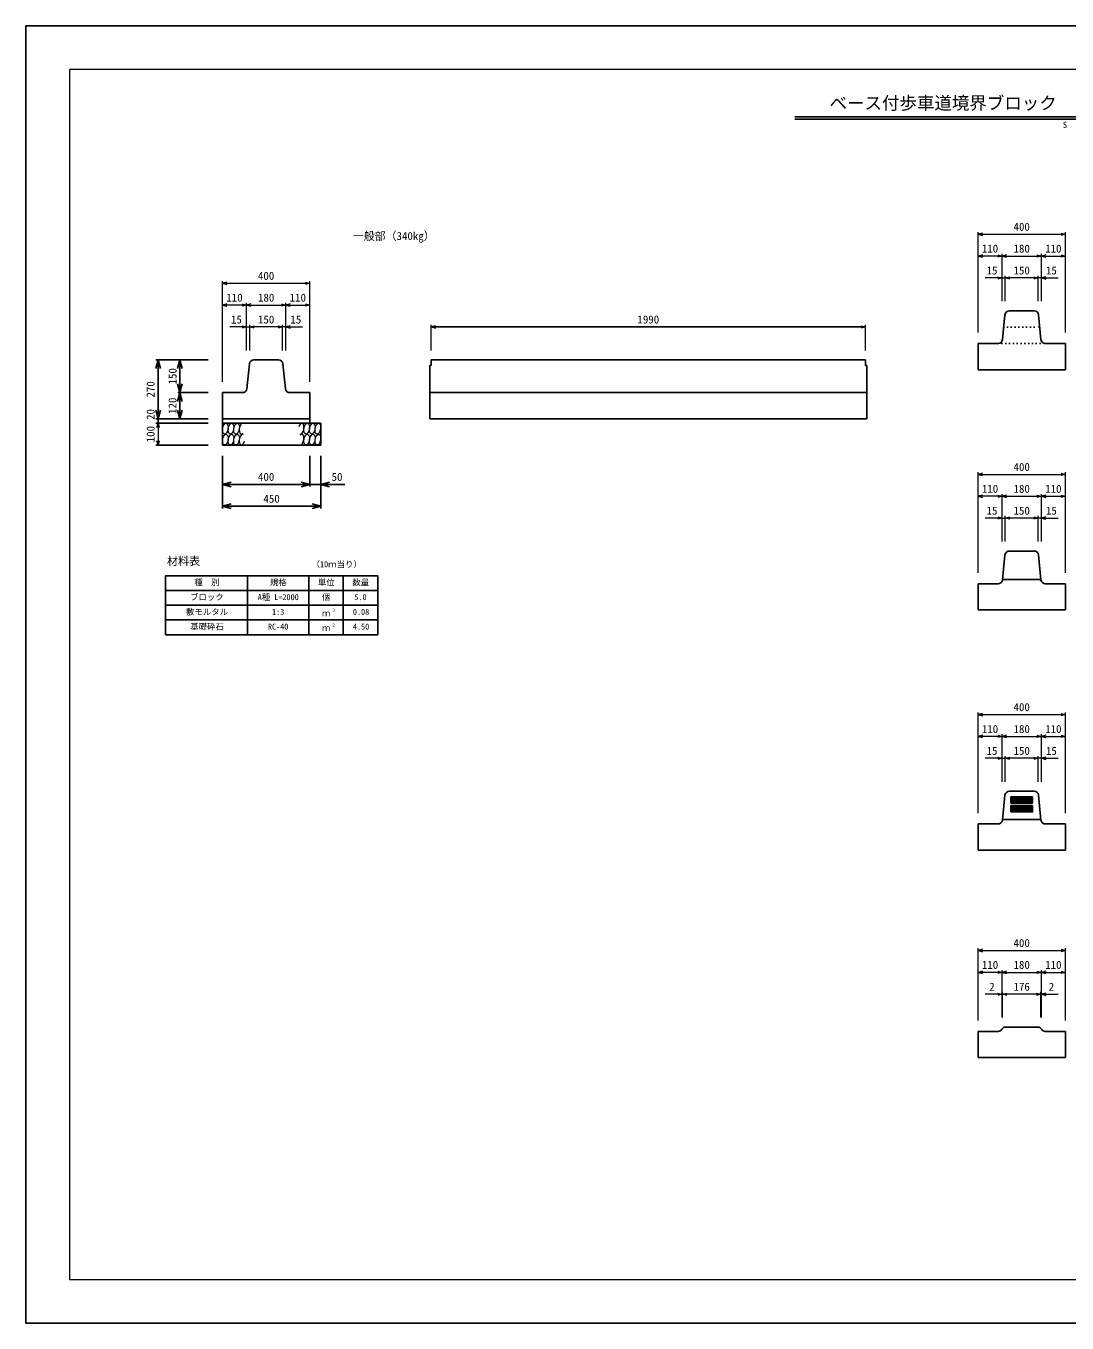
# Model space of a CAD drawing. Units: millimetres, scale not verified. Extents: x -4200 to 4200, y -2970 to 2970.
# Drawn here: x -4200 to 567, y -2970 to 2970 of the extents above; entities that cross this region are included whole.
import ezdxf
from ezdxf.enums import TextEntityAlignment as Align

# ---------------------------------------------------------------- set-up
doc = ezdxf.new("R2010")
doc.units = ezdxf.units.MM
doc.header["$LTSCALE"] = 10
doc.linetypes.add('DOTTED', pattern=[1.75, 0.25, -1.5])
for name, color, linetype, lineweight in [('0-0_DIM', 7, 'Continuous', 25), ('0-1_Defpoints', 5, 'Continuous', 25), ('0-2_HATCH', 6, 'Continuous', 25), ('0-3_HYO', 3, 'Continuous', 25), ('0-4_HYO2', 4, 'Continuous', 25), ('0-5_OUTLINE', 3, 'Continuous', 25), ('0-6_OUTLINE2', 4, 'DOTTED', 25), ('0-7_TXT', 7, 'Continuous', 25), ('0-8_WAKU', 3, 'Continuous', 13)]:
    doc.layers.add(name, color=color, linetype=linetype, lineweight=lineweight)
doc.styles.add('ＭＳ ゴシック', font='')
doc.styles.get('ＭＳ ゴシック').set_extended_font_data('MS Gothic')

msp = doc.modelspace()

# ---------------------------------------------------------------- linework, layer by layer
at = {"layer": '0-0_DIM', "lineweight": 13}
for p, q in [((159.71, 1565.46), (159.71, 2026.1)), ((559.71, 1565.46), (559.71, 2026.1)), ((159.71, 2016.1), (559.71, 2016.1)), ((269.71, 1916.1), (159.71, 1916.1)), ((269.71, 1708.96), (269.71, 1926.1)), ((269.71, 1916.1), (449.71, 1916.1)), ((449.71, 1708.96), (449.71, 1926.1)), ((449.71, 1916.1), (559.71, 1916.1)), ((-3300, 1340.75), (-3300, 1801.4)), ((-3300, 1791.4), (-2900, 1791.4)), ((-2900, 1340.75), (-2900, 1801.4)), ((269.71, 1816.1), (192.74, 1816.1)), ((269.71, 1816.1), (284.71, 1816.1)), ((284.71, 1708.96), (284.71, 1826.1)), ((434.71, 1816.1), (284.71, 1816.1)), ((434.71, 1708.96), (434.71, 1826.1)), ((449.71, 1816.1), (434.71, 1816.1)), ((449.71, 1816.1), (526.68, 1816.1)), ((-3190, 1691.4), (-3300, 1691.4)), ((-3190, 1484.26), (-3190, 1701.4)), ((-3190, 1691.4), (-3010, 1691.4)), ((-3010, 1484.26), (-3010, 1701.4)), ((-3010, 1691.4), (-2900, 1691.4)), ((-3190, 1591.4), (-3266.97, 1591.4)), ((-3190, 1591.4), (-3175, 1591.4)), ((-3175, 1484.26), (-3175, 1601.4)), ((-3025, 1591.4), (-3175, 1591.4)), ((-3025, 1484.26), (-3025, 1601.4)), ((-3010, 1591.4), (-3025, 1591.4)), ((-3010, 1591.4), (-2933.03, 1591.4)), ((-2345, 1484.26), (-2345, 1601.4)), ((-355, 1484.26), (-355, 1601.4)), ((-3595, 1150.75), (-3595, 1050.75)), ((159.71, 465.46), (159.71, 926.1)), ((159.71, 916.1), (559.71, 916.1)), ((559.71, 465.46), (559.71, 926.1)), ((269.71, 816.1), (159.71, 816.1)), ((269.71, 608.96), (269.71, 826.1)), ((269.71, 816.1), (449.71, 816.1)), ((449.71, 608.96), (449.71, 826.1)), ((449.71, 816.1), (559.71, 816.1)), ((269.71, 716.1), (192.74, 716.1)), ((269.71, 716.1), (284.71, 716.1)), ((284.71, 608.96), (284.71, 726.1)), ((434.71, 716.1), (284.71, 716.1)), ((434.71, 608.96), (434.71, 726.1)), ((449.71, 716.1), (434.71, 716.1)), ((449.71, 716.1), (526.68, 716.1)), ((159.71, -634.54), (159.71, -173.9)), ((559.71, -634.54), (559.71, -173.9)), ((159.71, -183.9), (559.71, -183.9)), ((269.71, -283.9), (159.71, -283.9)), ((269.71, -491.04), (269.71, -273.9)), ((269.71, -283.9), (449.71, -283.9)), ((449.71, -491.04), (449.71, -273.9)), ((449.71, -283.9), (559.71, -283.9)), ((269.71, -383.9), (192.74, -383.9)), ((269.71, -383.9), (284.71, -383.9)), ((284.71, -491.04), (284.71, -373.9)), ((434.71, -383.9), (284.71, -383.9)), ((434.71, -491.04), (434.71, -373.9)), ((449.71, -383.9), (434.71, -383.9)), ((449.71, -383.9), (526.68, -383.9)), ((159.71, -1584.54), (159.71, -1253.9)), ((159.71, -1263.9), (559.71, -1263.9)), ((559.71, -1584.54), (559.71, -1253.9)), ((269.71, -1363.9), (159.71, -1363.9)), ((269.71, -1571.04), (269.71, -1353.9)), ((269.71, -1363.9), (449.71, -1363.9)), ((449.71, -1571.04), (449.71, -1353.9)), ((449.71, -1363.9), (559.71, -1363.9)), ((269.71, -1463.9), (192.74, -1463.9)), ((269.71, -1463.9), (271.71, -1463.9)), ((271.71, -1571.04), (271.71, -1453.9)), ((447.71, -1463.9), (271.71, -1463.9)), ((447.71, -1571.04), (447.71, -1453.9)), ((449.71, -1463.9), (447.71, -1463.9)), ((449.71, -1463.9), (526.68, -1463.9))]:
    msp.add_line(p, q, dxfattribs=at)
at = {"layer": '0-0_DIM'}
for p, q in [((-2345, 1591.4), (-355, 1591.4)), ((-3365, 1440.75), (-3605, 1440.75)), ((-3595, 1440.75), (-3595, 1170.75)), ((-3495, 1440.75), (-3495, 1290.75)), ((-3365, 1290.75), (-3505, 1290.75)), ((-3494.62, 1290.75), (-3494.62, 1170.75)), ((-3365, 1170.75), (-3605, 1170.75)), ((-3365, 1150.75), (-3605, 1150.75)), ((-3595, 1150.75), (-3595, 1170.75)), ((-3365, 1050.75), (-3605, 1050.75)), ((-3300, 1000.75), (-3300, 760.75)), ((-2900, 1000.75), (-2900, 860.75)), ((-2850, 1000.75), (-2850, 760.75)), ((-2900, 870.75), (-3300, 870.75)), ((-2900, 870.75), (-2850, 870.75)), ((-2739.82, 870.75), (-2850, 870.75)), ((-2850, 770.75), (-3300, 770.75))]:
    msp.add_line(p, q, dxfattribs=at)
at = {"layer": '0-0_DIM', "lineweight": 13}
for points in [[(179.71, 2021.46), (159.71, 2016.1), (179.71, 2010.74)], [(539.71, 2021.46), (559.71, 2016.1), (539.71, 2010.74)], [(179.71, 1921.46), (159.71, 1916.1), (179.71, 1910.74)], [(249.71, 1921.46), (269.71, 1916.1), (249.71, 1910.74)], [(289.71, 1921.46), (269.71, 1916.1), (289.71, 1910.74)], [(429.71, 1921.46), (449.71, 1916.1), (429.71, 1910.74)], [(469.71, 1921.46), (449.71, 1916.1), (469.71, 1910.74)], [(539.71, 1921.46), (559.71, 1916.1), (539.71, 1910.74)], [(-3280, 1796.75), (-3300, 1791.4), (-3280, 1786.04)], [(-2920, 1796.75), (-2900, 1791.4), (-2920, 1786.04)], [(249.71, 1821.46), (269.71, 1816.1), (249.71, 1810.74)], [(304.71, 1810.74), (284.71, 1816.1), (304.71, 1821.46)], [(414.71, 1821.46), (434.71, 1816.1), (414.71, 1810.74)], [(469.71, 1821.46), (449.71, 1816.1), (469.71, 1810.74)], [(-3280, 1696.75), (-3300, 1691.4), (-3280, 1686.04)], [(-3210, 1696.75), (-3190, 1691.4), (-3210, 1686.04)], [(-3170, 1696.75), (-3190, 1691.4), (-3170, 1686.04)], [(-3030, 1696.75), (-3010, 1691.4), (-3030, 1686.04)], [(-2990, 1696.75), (-3010, 1691.4), (-2990, 1686.04)], [(-2920, 1696.75), (-2900, 1691.4), (-2920, 1686.04)], [(-3210, 1596.75), (-3190, 1591.4), (-3210, 1586.04)], [(-3155, 1586.04), (-3175, 1591.4), (-3155, 1596.75)], [(-3045, 1596.75), (-3025, 1591.4), (-3045, 1586.04)], [(-2990, 1596.75), (-3010, 1591.4), (-2990, 1586.04)], [(-2325, 1596.75), (-2345, 1591.4), (-2325, 1586.04)], [(-375, 1596.75), (-355, 1591.4), (-375, 1586.04)], [(-3600.36, 1130.75), (-3595, 1150.75), (-3589.64, 1130.75)], [(-3589.64, 1070.75), (-3595, 1050.75), (-3600.36, 1070.75)], [(179.71, 921.46), (159.71, 916.1), (179.71, 910.74)], [(539.71, 921.46), (559.71, 916.1), (539.71, 910.74)], [(179.71, 821.46), (159.71, 816.1), (179.71, 810.74)], [(249.71, 821.46), (269.71, 816.1), (249.71, 810.74)], [(289.71, 821.46), (269.71, 816.1), (289.71, 810.74)], [(429.71, 821.46), (449.71, 816.1), (429.71, 810.74)], [(469.71, 821.46), (449.71, 816.1), (469.71, 810.74)], [(539.71, 821.46), (559.71, 816.1), (539.71, 810.74)], [(249.71, 721.46), (269.71, 716.1), (249.71, 710.74)], [(304.71, 710.74), (284.71, 716.1), (304.71, 721.46)], [(414.71, 721.46), (434.71, 716.1), (414.71, 710.74)], [(469.71, 721.46), (449.71, 716.1), (469.71, 710.74)], [(179.71, -178.54), (159.71, -183.9), (179.71, -189.26)], [(539.71, -178.54), (559.71, -183.9), (539.71, -189.26)], [(179.71, -278.54), (159.71, -283.9), (179.71, -289.26)], [(249.71, -278.54), (269.71, -283.9), (249.71, -289.26)], [(289.71, -278.54), (269.71, -283.9), (289.71, -289.26)], [(429.71, -278.54), (449.71, -283.9), (429.71, -289.26)], [(469.71, -278.54), (449.71, -283.9), (469.71, -289.26)], [(539.71, -278.54), (559.71, -283.9), (539.71, -289.26)], [(249.71, -378.54), (269.71, -383.9), (249.71, -389.26)], [(304.71, -389.26), (284.71, -383.9), (304.71, -378.54)], [(414.71, -378.54), (434.71, -383.9), (414.71, -389.26)], [(469.71, -378.54), (449.71, -383.9), (469.71, -389.26)], [(179.71, -1258.54), (159.71, -1263.9), (179.71, -1269.26)], [(539.71, -1258.54), (559.71, -1263.9), (539.71, -1269.26)], [(179.71, -1358.54), (159.71, -1363.9), (179.71, -1369.26)], [(249.71, -1358.54), (269.71, -1363.9), (249.71, -1369.26)], [(289.71, -1358.54), (269.71, -1363.9), (289.71, -1369.26)], [(429.71, -1358.54), (449.71, -1363.9), (429.71, -1369.26)], [(469.71, -1358.54), (449.71, -1363.9), (469.71, -1369.26)], [(539.71, -1358.54), (559.71, -1363.9), (539.71, -1369.26)], [(249.71, -1458.54), (269.71, -1463.9), (249.71, -1469.26)], [(291.71, -1469.26), (271.71, -1463.9), (291.71, -1458.54)], [(427.71, -1458.54), (447.71, -1463.9), (427.71, -1469.26)], [(469.71, -1458.54), (449.71, -1463.9), (469.71, -1469.26)]]:
    msp.add_lwpolyline(points, dxfattribs=at)
at = {"layer": '0-0_DIM'}
for points in [[(-3605.72, 1400.75), (-3595, 1440.75), (-3584.28, 1400.75)], [(-3505.72, 1400.75), (-3495, 1440.75), (-3484.28, 1400.75)], [(-3484.28, 1330.75), (-3495, 1290.75), (-3505.72, 1330.75)], [(-3505.34, 1250.75), (-3494.62, 1290.75), (-3483.9, 1250.75)], [(-3584.28, 1210.75), (-3595, 1170.75), (-3605.72, 1210.75)], [(-3483.9, 1210.75), (-3494.62, 1170.75), (-3505.34, 1210.75)], [(-3260, 860.03), (-3300, 870.75), (-3260, 881.47)], [(-2940, 881.47), (-2900, 870.75), (-2940, 860.03)], [(-2810, 881.47), (-2850, 870.75), (-2810, 860.03)], [(-3260, 760.03), (-3300, 770.75), (-3260, 781.47)], [(-2890, 781.47), (-2850, 770.75), (-2890, 760.03)]]:
    msp.add_lwpolyline(points, dxfattribs=at)
at = {"layer": '0-1_Defpoints'}
msp.add_lwpolyline([(-4200, -2970), (4200, -2970), (4200, 2970), (-4200, 2970)], close=True, dxfattribs=at)
at = {"layer": '0-2_HATCH'}
for p, q in [((309.71, -559.54), (309.71, -589.54)), ((409.71, -559.54), (309.71, -559.54)), ((409.71, -564.54), (309.71, -564.54)), ((409.71, -569.54), (309.71, -569.54)), ((409.71, -574.54), (309.71, -574.54)), ((409.71, -579.54), (309.71, -579.54)), ((409.71, -584.54), (309.71, -584.54)), ((409.71, -589.54), (309.71, -589.54)), ((314.71, -559.54), (314.71, -589.54)), ((319.71, -559.54), (319.71, -589.54)), ((324.71, -559.54), (324.71, -589.54)), ((329.71, -559.54), (329.71, -589.54)), ((334.71, -559.54), (334.71, -589.54)), ((339.71, -559.54), (339.71, -589.54)), ((344.71, -559.54), (344.71, -589.54)), ((349.71, -559.54), (349.71, -589.54)), ((354.71, -559.54), (354.71, -589.54)), ((359.71, -559.54), (359.71, -589.54)), ((364.71, -559.54), (364.71, -589.54)), ((369.71, -559.54), (369.71, -589.54)), ((374.71, -559.54), (374.71, -589.54)), ((379.71, -559.54), (379.71, -589.54)), ((384.71, -559.54), (384.71, -589.54)), ((389.71, -559.54), (389.71, -589.54)), ((394.71, -559.54), (394.71, -589.54)), ((399.71, -559.54), (399.71, -589.54)), ((404.71, -559.54), (404.71, -589.54)), ((409.71, -559.54), (409.71, -589.54)), ((309.71, -599.54), (309.71, -629.54)), ((409.71, -599.54), (309.71, -599.54)), ((409.71, -604.54), (309.71, -604.54)), ((409.71, -609.54), (309.71, -609.54)), ((409.71, -614.54), (309.71, -614.54)), ((409.71, -619.54), (309.71, -619.54)), ((409.71, -624.54), (309.71, -624.54)), ((314.71, -599.54), (314.71, -629.54)), ((319.71, -599.54), (319.71, -629.54)), ((324.71, -599.54), (324.71, -629.54)), ((329.71, -599.54), (329.71, -629.54)), ((334.71, -599.54), (334.71, -629.54)), ((339.71, -599.54), (339.71, -629.54)), ((344.71, -599.54), (344.71, -629.54)), ((349.71, -599.54), (349.71, -629.54)), ((354.71, -599.54), (354.71, -629.54)), ((359.71, -599.54), (359.71, -629.54)), ((364.71, -599.54), (364.71, -629.54)), ((369.71, -599.54), (369.71, -629.54)), ((374.71, -599.54), (374.71, -629.54)), ((379.71, -599.54), (379.71, -629.54)), ((384.71, -599.54), (384.71, -629.54)), ((389.71, -599.54), (389.71, -629.54)), ((394.71, -599.54), (394.71, -629.54)), ((399.71, -599.54), (399.71, -629.54)), ((404.71, -599.54), (404.71, -629.54))]:
    msp.add_line(p, q, dxfattribs=at)
msp.add_lwpolyline([(409.71, -599.54), (409.71, -629.54), (309.71, -629.54)], dxfattribs=at)
at = {"layer": '0-2_HATCH', "lineweight": 13}
for centre, major_axis in [((-3286.8, 1125.75), (4.34, 24.62)), ((-3261.22, 1125.75), (4.34, 24.62)), ((-3235.64, 1125.75), (4.34, 24.62)), ((-2914.36, 1125.75), (-4.34, -24.62)), ((-2888.78, 1125.75), (-4.34, -24.62)), ((-2863.2, 1125.75), (-4.34, -24.62)), ((-3286.8, 1075.75), (4.34, 24.62)), ((-3261.22, 1075.75), (4.34, 24.62)), ((-3235.64, 1075.75), (4.34, 24.62)), ((-2914.36, 1075.75), (-4.34, -24.62)), ((-2888.78, 1075.75), (-4.34, -24.62)), ((-2863.2, 1075.75), (-4.34, -24.62))]:
    msp.add_ellipse(centre, major_axis=major_axis, ratio=0.5, dxfattribs=at)
for centre, major_axis, start_param, end_param in [((-3210.06, 1125.75), (4.34, 24.62), 0.65491, 3.7870334), ((-2939.94, 1125.75), (-4.34, -24.62), 6.247078, 10.7595812), ((-3210.06, 1075.75), (4.34, 24.62), 6.247078, 10.7595812), ((-2939.94, 1075.75), (-4.34, -24.62), 0.65491, 3.7870334)]:
    msp.add_ellipse(centre, major_axis=major_axis, ratio=0.5, start_param=start_param, end_param=end_param, dxfattribs=at)
at = {"layer": '0-3_HYO'}
for p, q in [((-3185.62, 452.36), (-3185.62, 182.36)), ((-2904.37, 452.36), (-2904.37, 182.36)), ((-2746.87, 452.36), (-2746.87, 182.36)), ((-3560.63, 384.86), (-2589.37, 384.86))]:
    msp.add_line(p, q, dxfattribs=at)
msp.add_lwpolyline([(-3560.63, 182.36), (-2589.37, 182.36), (-2589.37, 452.36), (-3560.63, 452.36)], close=True, dxfattribs=at)
at = {"layer": '0-4_HYO2'}
for p, q in [((-3560.63, 317.36), (-2589.37, 317.36)), ((-3560.63, 249.86), (-2589.37, 249.86))]:
    msp.add_line(p, q, dxfattribs=at)
at = {"layer": '0-5_OUTLINE'}
for p, q in [((302.81, 1665.46), (416.61, 1665.46)), ((282.91, 1647.45), (271.51, 1533.46)), ((447.91, 1533.46), (436.51, 1647.45)), ((159.71, 1515.46), (251.61, 1515.46)), ((159.71, 1395.46), (159.71, 1515.46)), ((467.81, 1515.46), (559.71, 1515.46)), ((559.71, 1395.46), (559.71, 1515.46)), ((-3156.9, 1440.75), (-3043.1, 1440.75)), ((-2345, 1440.75), (-2345, 1415.75)), ((-2345, 1440.75), (-355, 1440.75)), ((-355, 1440.75), (-355, 1415.75)), ((-3176.8, 1422.74), (-3188.2, 1308.76)), ((-3011.8, 1308.76), (-3023.2, 1422.74)), ((-355, 1415.75), (-350, 1415.75)), ((-350, 1170.75), (-350, 1415.75)), ((559.71, 1395.46), (159.71, 1395.46)), ((-3300, 1290.75), (-3208.1, 1290.75)), ((-3300, 1050.75), (-3300, 1290.75)), ((-2991.9, 1290.75), (-2900, 1290.75)), ((-2900, 1150.75), (-2900, 1290.75)), ((-2350, 1290.75), (-350, 1290.75)), ((-2900, 1170.75), (-3300, 1170.75)), ((-2850, 1150.75), (-3300, 1150.75)), ((-350, 1170.75), (-2350, 1170.75)), ((282.91, 547.45), (271.51, 433.46)), ((302.81, 565.46), (416.61, 565.46)), ((447.91, 433.46), (436.51, 547.45)), ((276.11, 435.46), (443.32, 435.46)), ((159.71, 415.46), (251.61, 415.46)), ((159.71, 295.46), (159.71, 415.46)), ((467.81, 415.46), (559.71, 415.46)), ((559.71, 295.46), (559.71, 415.46)), ((559.71, 295.46), (159.71, 295.46)), ((302.81, -534.54), (416.61, -534.54)), ((282.91, -552.55), (271.51, -666.54)), ((447.91, -666.54), (436.51, -552.55)), ((159.71, -684.54), (251.61, -684.54)), ((159.71, -804.54), (159.71, -684.54)), ((276.11, -664.54), (443.32, -664.54)), ((467.81, -684.54), (559.71, -684.54)), ((559.71, -804.54), (559.71, -684.54)), ((559.71, -804.54), (159.71, -804.54)), ((159.71, -1634.54), (251.61, -1634.54)), ((159.71, -1754.54), (159.71, -1634.54)), ((286.25, -1614.54), (433.17, -1614.54)), ((467.81, -1634.54), (559.71, -1634.54)), ((559.71, -1754.54), (559.71, -1634.54)), ((559.71, -1754.54), (159.71, -1754.54))]:
    msp.add_line(p, q, dxfattribs=at)
for points in [[(-2350, 1170.75), (-2350, 1415.75), (-2345, 1415.75)], [(-2850, 1150.75), (-2850, 1050.75), (-3300, 1050.75)]]:
    msp.add_lwpolyline(points, dxfattribs=at)
for centre, radius, start, end in [((302.81, 1645.46), 20, 90, 174.28941), ((416.61, 1645.46), 20, 5.71059, 90), ((251.61, 1535.46), 20, 270, 354.28941), ((467.81, 1535.46), 20, 185.71059, 270), ((-3156.9, 1420.75), 20, 90, 174.28941), ((-3043.1, 1420.75), 20, 5.71059, 90), ((-3208.1, 1310.75), 20, 270, 354.28941), ((-2991.9, 1310.75), 20, 185.71059, 270), ((302.81, 545.46), 20, 90, 174.28941), ((416.61, 545.46), 20, 5.71059, 90), ((251.61, 435.46), 20, 270, 348.46304), ((276.11, 430.46), 5, 90, 168.46304), ((443.32, 430.46), 5, 11.53696, 90), ((467.81, 435.46), 20, 185.71059, 270), ((302.81, -554.54), 20, 90, 174.28941), ((416.61, -554.54), 20, 5.71059, 90), ((251.61, -664.54), 20, 270, 348.46304), ((276.11, -669.54), 5, 90, 168.46304), ((443.32, -669.54), 5, 11.53696, 90), ((467.81, -664.54), 20, 185.71059, 270), ((251.61, -1614.54), 20, 270, 330), ((286.25, -1634.54), 20, 90, 150), ((433.17, -1634.54), 20, 30, 90), ((467.81, -1614.54), 20, 210, 270)]:
    msp.add_arc(centre, radius, start, end, dxfattribs=at)
at = {"layer": '0-6_OUTLINE2'}
for p, q in [((277.21, 1590.46), (442.21, 1590.46)), ((251.61, 1515.46), (467.81, 1515.46))]:
    msp.add_line(p, q, dxfattribs=at)
at = {"layer": '0-7_TXT'}
for p, q in [((-678.71, 2553.33), (678.71, 2553.33)), ((-678.71, 2543.73), (678.71, 2543.73))]:
    msp.add_line(p, q, dxfattribs=at)
at = {"layer": '0-8_WAKU'}
msp.add_lwpolyline([(-4000, -2770), (4000, -2770), (4000, 2770), (-4000, 2770)], close=True, dxfattribs=at)

# ---------------------------------------------------------------- texts
at = {"layer": '0-0_DIM', "style": 'ＭＳ ゴシック'}
for s, p in [('400', (322.21, 2021.1)), ('110', (177.21, 1921.1)), ('180', (322.21, 1921.1)), ('110', (467.21, 1921.1)), ('400', (-3137.5, 1796.4)), ('15', (198.67, 1820.97)), ('150', (322.21, 1821.1)), ('15', (470.75, 1820.97)), ('110', (-3282.5, 1696.4)), ('180', (-3137.5, 1696.4)), ('110', (-2992.5, 1696.4)), ('15', (-3261.04, 1596.26)), ('150', (-3137.5, 1596.4)), ('15', (-2988.96, 1596.26)), ('1990', (-1400, 1596.4)), ('400', (322.21, 921.1)), ('400', (-3137.5, 875.75)), ('50', (-2800.43, 875.75)), ('110', (177.21, 821.1)), ('180', (322.21, 821.1)), ('110', (467.21, 821.1)), ('450', (-3112.5, 775.75)), ('15', (198.67, 720.97)), ('150', (322.21, 721.1)), ('15', (470.75, 720.97)), ('400', (322.21, -178.9)), ('110', (177.21, -278.9)), ('180', (322.21, -278.9)), ('110', (467.21, -278.9)), ('15', (198.67, -379.03)), ('150', (322.21, -378.9)), ('15', (470.75, -379.03)), ('400', (322.21, -1258.9)), ('110', (177.21, -1358.9)), ('180', (322.21, -1358.9)), ('110', (467.21, -1358.9)), ('2', (211.17, -1459.03)), ('176', (322.21, -1458.9)), ('2', (483.25, -1459.03))]:
    msp.add_text(s, height=36.66, dxfattribs=at).set_placement(p, align=Align.BOTTOM_LEFT)
for s, p in [('150', (-3499.24, 1328.25)), ('270', (-3600, 1268.25)), ('120', (-3499.62, 1193.25)), ('20', (-3600, 1165.85)), ('100', (-3600, 1063.25))]:
    msp.add_text(s, height=36.66, rotation=90, dxfattribs=at).set_placement(p, align=Align.BOTTOM_LEFT)
at = {"layer": '0-7_TXT', "style": 'ＭＳ ゴシック'}
for s, height, p in [('ベース付歩車道境界ブロック', 58.65, (-520, 2570)), ('S', 29.33, (547.82, 2493.65)), ('一般部（340kg）', 36.66, (-2703, 1978.66)), ('材料表', 37.12, (-3554.38, 489.86)), ('（10ｍ当り）', 27.49, (-2891.88, 482.99)), ('種\u3000別', 27.49, (-3429.38, 399.86)), ('規格', 27.49, (-3082.5, 399.86)), ('単位', 27.49, (-2863.12, 399.86)), ('数量', 27.49, (-2705.63, 399.86)), ('ブロック', 27.49, (-3448.13, 332.36)), ('A種 L=2000', 27.49, (-3138.75, 332.36)), ('個', 27.49, (-2844.37, 332.36)), ('5.0', 27.49, (-2696.25, 332.36)), ('敷モルタル', 27.49, (-3466.88, 264.86)), ('1:3', 27.49, (-3073.13, 264.86)), ('３', 13.75, (-2800.6, 282.94)), ('0.08', 27.49, (-2702.82, 264.86)), ('ｍ', 27.49, (-2844.37, 258.61)), ('基礎砕石', 27.49, (-3448.13, 197.36)), ('RC-40', 27.49, (-3091.88, 197.36)), ('ｍ', 27.49, (-2844.37, 191.11)), ('２', 13.75, (-2800.6, 215.2)), ('4.50', 27.49, (-2702.82, 197.36))]:
    msp.add_text(s, height=height, dxfattribs=at).set_placement(p, align=Align.BOTTOM_LEFT)

doc.saveas('drawing.dxf')
